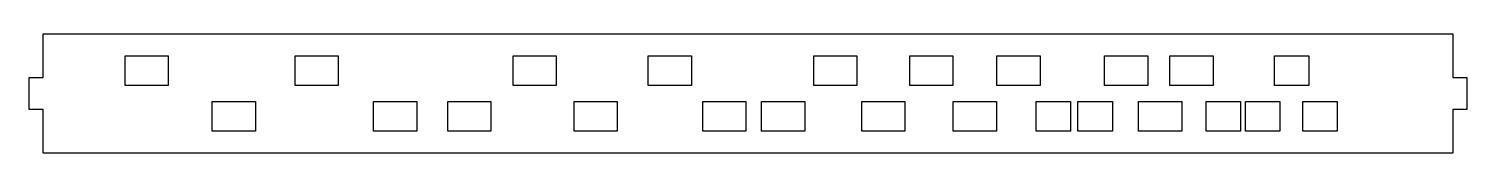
# Model space of a CAD drawing. Header units: millimetres. Extents: x -450 to -120, y 148 to 175.
import ezdxf

# ---------------------------------------------------------------- set-up
doc = ezdxf.new("R2010")
doc.units = ezdxf.units.MM
doc.layers.get('0').update_dxf_attribs({"linetype": 'CONTINUOUS'})

msp = doc.modelspace()

# ---------------------------------------------------------------- linework, layer by layer
for points in [[(-446.8, 164.85), (-450, 164.85), (-450, 157.6), (-446.8, 157.6), (-446.8, 147.6), (-123.2, 147.6), (-123.2, 157.6), (-120, 157.6), (-120, 164.85), (-123.2, 164.85), (-123.2, 174.85), (-446.8, 174.85)], [(-418, 163.05), (-427.9, 163.05), (-427.9, 169.85), (-418, 169.85)], [(-379, 163.05), (-388.9, 163.05), (-388.9, 169.85), (-379, 169.85)], [(-329, 163.05), (-338.9, 163.05), (-338.9, 169.85), (-329, 169.85)], [(-298, 163.05), (-307.9, 163.05), (-307.9, 169.85), (-298, 169.85)], [(-260, 163.05), (-269.9, 163.05), (-269.9, 169.85), (-260, 169.85)], [(-238, 163.05), (-247.9, 163.05), (-247.9, 169.85), (-238, 169.85)], [(-218, 163.05), (-227.9, 163.05), (-227.9, 169.85), (-218, 169.85)], [(-193.3, 163.05), (-203.2, 163.05), (-203.2, 169.85), (-193.3, 169.85)], [(-178.3, 163.05), (-188.2, 163.05), (-188.2, 169.85), (-178.3, 169.85)], [(-156.3, 163.05), (-164.2, 163.05), (-164.2, 169.85), (-156.3, 169.85)], [(-407.9, 159.4), (-398, 159.4), (-398, 152.6), (-407.9, 152.6)], [(-370.9, 159.4), (-361, 159.4), (-361, 152.6), (-370.9, 152.6)], [(-353.9, 159.4), (-344, 159.4), (-344, 152.6), (-353.9, 152.6)], [(-324.9, 159.4), (-315, 159.4), (-315, 152.6), (-324.9, 152.6)], [(-295.4, 159.4), (-285.5, 159.4), (-285.5, 152.6), (-295.4, 152.6)], [(-281.9, 159.4), (-272, 159.4), (-272, 152.6), (-281.9, 152.6)], [(-258.9, 159.4), (-249, 159.4), (-249, 152.6), (-258.9, 152.6)], [(-237.9, 159.4), (-228, 159.4), (-228, 152.6), (-237.9, 152.6)], [(-218.9, 159.4), (-211, 159.4), (-211, 152.6), (-218.9, 152.6)], [(-209.3, 159.4), (-201.4, 159.4), (-201.4, 152.6), (-209.3, 152.6)], [(-195.4, 159.4), (-185.5, 159.4), (-185.5, 152.6), (-195.4, 152.6)], [(-179.9, 159.4), (-172, 159.4), (-172, 152.6), (-179.9, 152.6)], [(-170.9, 159.4), (-163, 159.4), (-163, 152.6), (-170.9, 152.6)], [(-157.7, 159.4), (-149.8, 159.4), (-149.8, 152.6), (-157.7, 152.6)]]:
    msp.add_lwpolyline(points, close=True)

doc.saveas('drawing.dxf')
